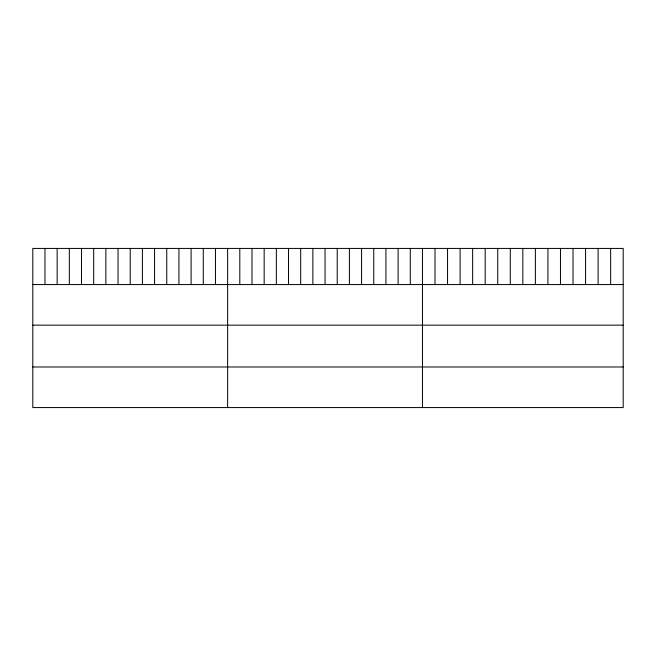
<?xml version="1.0" encoding="UTF-8"?>
<svg xmlns="http://www.w3.org/2000/svg" width="656" height="656" viewBox="0 0 656 656"><rect width="100%" height="100%" fill="white"/><g stroke="black" fill="none" stroke-linecap="round" stroke-linejoin="round"><path stroke-width="0.98" d="M623.2 284.565L623.2 407.573L32.8 407.573L32.8 248.427L623.2 248.427L623.2 284.565L32.8 284.565M32.8 325.155L623.2 325.155M32.8 366.983L623.2 366.983M610.654 248.427L610.654 284.565M598.108 248.427L598.108 284.565M585.562 248.427L585.562 284.565M573.016 248.427L573.016 284.565M560.47 248.427L560.47 284.565M547.924 248.427L547.924 284.565M535.378 248.427L535.378 284.565M522.832 248.427L522.832 284.565M510.286 248.427L510.286 284.565M497.74 248.427L497.74 284.565M485.194 248.427L485.194 284.565M472.648 248.427L472.648 284.565M460.102 248.427L460.102 284.565M447.556 248.427L447.556 284.565M435.01 248.427L435.01 284.565M422.464 248.427L422.464 407.573M410.287 248.427L410.287 284.565M398.11 248.427L398.11 284.565M385.933 248.427L385.933 284.565M373.756 248.427L373.756 284.565M361.579 248.427L361.579 284.565M349.402 248.427L349.402 284.565M337.225 248.427L337.225 284.565M325.048 248.427L325.048 284.565M312.871 248.427L312.871 284.565M300.694 248.427L300.694 284.565M288.517 248.427L288.517 284.565M276.34 248.427L276.34 284.565M264.163 248.427L264.163 284.565M251.986 248.427L251.986 284.565M239.809 248.427L239.809 284.565M227.632 248.427L227.632 407.573M215.455 248.427L215.455 284.565M203.278 248.427L203.278 284.565M191.101 248.427L191.101 284.565M178.924 248.427L178.924 284.565M166.747 248.427L166.747 284.565M154.57 248.427L154.57 284.565M142.393 248.427L142.393 284.565M130.216 248.427L130.216 284.565M118.039 248.427L118.039 284.565M105.862 248.427L105.862 284.565M93.685 248.427L93.685 284.565M81.508 248.427L81.508 284.565M69.331 248.427L69.331 284.565M57.154 248.427L57.154 284.565M44.977 248.427L44.977 284.565"/></g></svg>
